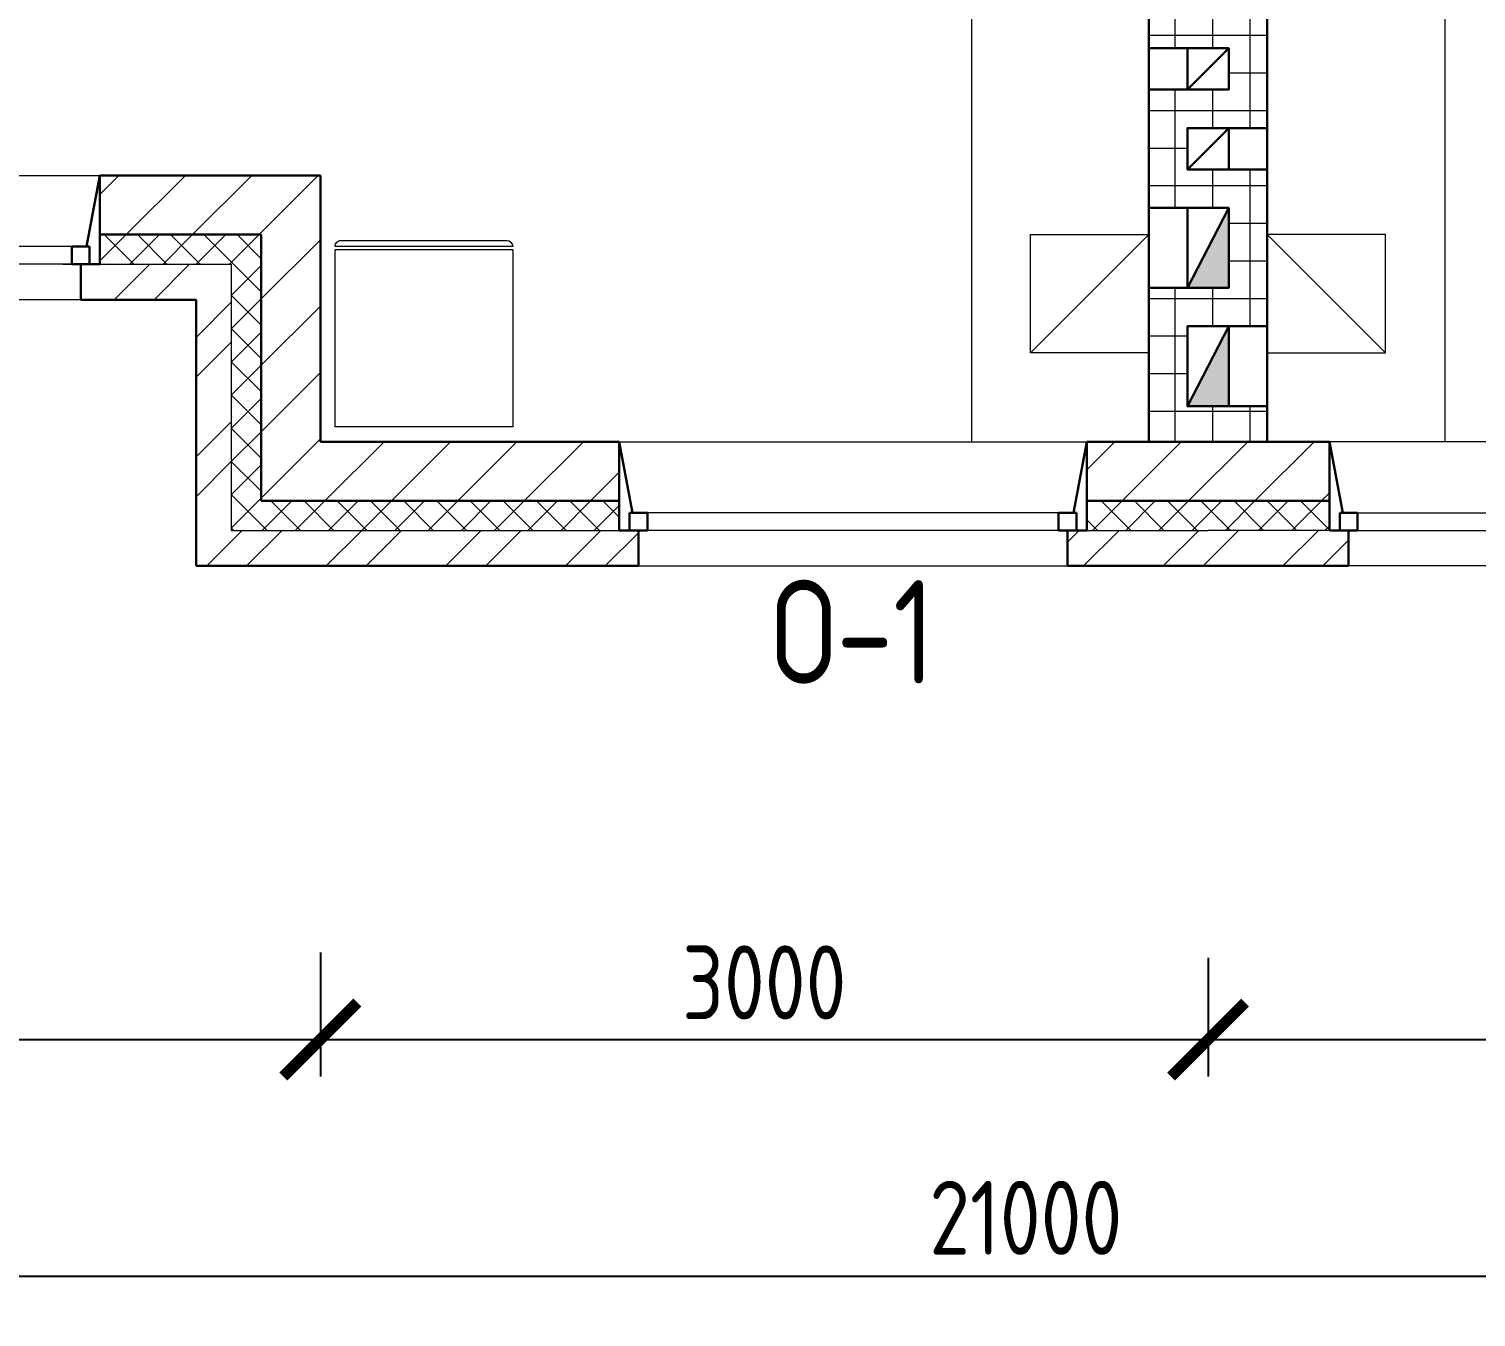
# Model space of a CAD drawing. Header units: millimetres. Extents: x -56498 to 234605, y -296269 to -29969.
# Drawn here: x 80597 to 85488, y -228669 to -224315 of the extents above; entities that cross this region are included whole.
import ezdxf
from ezdxf.enums import TextEntityAlignment as Align

# ---------------------------------------------------------------- set-up
doc = ezdxf.new("R2010")
doc.units = ezdxf.units.MM
doc.header["$LTSCALE"] = 100
doc.header["$PDMODE"] = 35
for name, color, linetype, lineweight in [('0.3', 7, 'Continuous', 30), ('Примітки 0.09', 200, 'Continuous', 9), ('Розміри 0.09', 5, 'Continuous', 9), ('Сантехніка 0.18', 92, 'Continuous', 18), ('Тонкі 0.18', 142, 'Continuous', 18), ('Штрихування 0.09', 253, 'Continuous', 9)]:
    doc.layers.add(name, color=color, linetype=linetype, lineweight=lineweight)
doc.styles.add('GOST 2.304', font='CS_Gost2304.shx')
doc.styles.add('SPDS', font='SPDS.shx', dxfattribs={"width": 0.9})
doc.dimstyles.new('SPDS', dxfattribs={"dimscale": 100, "dimtxt": 2.5, "dimasz": 2.5, "dimexe": 1.25, "dimexo": 0.625, "dimtad": 1, "dimrnd": 0.001, "dimtxsty": 'GOST 2.304', "dimblk": 'ARCHTICK', "dimcen": 2.5, "dimdle": 2, "dimadec": 0, "dimazin": 2, "dimtfac": 0.75, "dimtmove": 1, "dimatfit": 3, "dimfxl": 0, "dimtolj": 1, "dimarcsym": 0})
pattern_1 = [(45, (-1000, -118800), (-112.2532, 112.2532), [])]
pattern_2 = [(45, (-1000, -118800), (-56.1266, 56.1266), []), (135, (-1000, -118800), (-56.1266, -56.1266), [])]
pattern_3 = [(45, (-1000, -118800), (-202.05576, 202.05576), []), (45, (-865.3, -118800), (-202.05576, 202.05576), [])]

# ---------------------------------------------------------------- blocks, each defined once
blk = doc.blocks.new('s_48')
for p, q in [((0, 300), (0, -300)), ((600, 300), (0, 300)), ((600, -300), (600, 300)), ((610, 300), (610, -300)), ((610, 300), (610, 300)), ((630, -280), (630, 280)), ((0, -300), (600, -300)), ((610, -300), (610, -300))]:
    blk.add_line(p, q)
for centre, start, end in [((610, 280), 0, 90), ((610, -280), 270, 0)]:
    blk.add_arc(centre, 20, start, end)
blk = doc.blocks.new('_ArchTick')
at = {"color": 0, "linetype": 'ByBlock', "const_width": 0.15}
blk.add_lwpolyline([(-0.5, -0.5), (0.5, 0.5)], dxfattribs=at)
blk = doc.blocks.new('*D338')
at = {"layer": 'Defpoints', "color": 0, "transparency": 16777216}
for p in [(75182.3, -227174.4), (81582.3, -227373.6), (81582.3, -227730.4)]:
    blk.add_point(p, dxfattribs=at)
at = {"layer": 'Розміри 0.09', "color": 0, "lineweight": -2, "transparency": 16777216}
for p, q in [((75182.3, -227236.9), (75182.3, -227855.4)), ((81582.3, -227436.1), (81582.3, -227855.4)), ((74982.3, -227730.4), (81782.3, -227730.4))]:
    blk.add_line(p, q, dxfattribs=at)
at = {"layer": 'Розміри 0.09', "color": 0, "lineweight": -2, "transparency": 16777216, "xscale": 250, "yscale": 250, "zscale": 250, "rotation": 180}
blk.add_blockref('_ArchTick', (75182.3, -227730.4), dxfattribs=at)
at = {"layer": 'Розміри 0.09', "color": 0, "lineweight": -2, "transparency": 16777216, "xscale": 250, "yscale": 250, "zscale": 250}
blk.add_blockref('_ArchTick', (81582.3, -227730.4), dxfattribs=at)
at = {"layer": 'Розміри 0.09', "color": 0, "transparency": 16777216, "insert": (78382.3, -227535.6), "char_height": 250, "attachment_point": 5, "style": 'GOST 2.304'}
blk.add_mtext('\\A1;6400', dxfattribs=at)
blk = doc.blocks.new('*D339')
at = {"layer": 'Defpoints', "color": 0, "transparency": 16777216}
for p in [(81582.3, -227373.6), (84582.3, -227392.6), (84582.3, -227730.4)]:
    blk.add_point(p, dxfattribs=at)
at = {"layer": 'Розміри 0.09', "color": 0, "lineweight": -2, "transparency": 16777216}
for p, q in [((81582.3, -227436.1), (81582.3, -227855.4)), ((84582.3, -227455.1), (84582.3, -227855.4)), ((81382.3, -227730.4), (84782.3, -227730.4))]:
    blk.add_line(p, q, dxfattribs=at)
at = {"layer": 'Розміри 0.09', "color": 0, "lineweight": -2, "transparency": 16777216, "xscale": 250, "yscale": 250, "zscale": 250, "rotation": 180}
blk.add_blockref('_ArchTick', (81582.3, -227730.4), dxfattribs=at)
at = {"layer": 'Розміри 0.09', "color": 0, "lineweight": -2, "transparency": 16777216, "xscale": 250, "yscale": 250, "zscale": 250}
blk.add_blockref('_ArchTick', (84582.3, -227730.4), dxfattribs=at)
at = {"layer": 'Розміри 0.09', "color": 0, "transparency": 16777216, "insert": (83082.3, -227537.7), "char_height": 250, "attachment_point": 5, "style": 'GOST 2.304'}
blk.add_mtext('\\A1;3000', dxfattribs=at)
blk = doc.blocks.new('*D340')
at = {"layer": 'Defpoints', "color": 0, "transparency": 16777216}
for p in [(84582.3, -227392.6), (87582.3, -227373.6), (87582.3, -227730.4)]:
    blk.add_point(p, dxfattribs=at)
at = {"layer": 'Розміри 0.09', "color": 0, "lineweight": -2, "transparency": 16777216}
for p, q in [((84582.3, -227455.1), (84582.3, -227855.4)), ((87582.3, -227436.1), (87582.3, -227855.4)), ((84382.3, -227730.4), (87782.3, -227730.4))]:
    blk.add_line(p, q, dxfattribs=at)
at = {"layer": 'Розміри 0.09', "color": 0, "lineweight": -2, "transparency": 16777216, "xscale": 250, "yscale": 250, "zscale": 250, "rotation": 180}
blk.add_blockref('_ArchTick', (84582.3, -227730.4), dxfattribs=at)
at = {"layer": 'Розміри 0.09', "color": 0, "lineweight": -2, "transparency": 16777216, "xscale": 250, "yscale": 250, "zscale": 250}
blk.add_blockref('_ArchTick', (87582.3, -227730.4), dxfattribs=at)
at = {"layer": 'Розміри 0.09', "color": 0, "transparency": 16777216, "insert": (86082.3, -227537.7), "char_height": 250, "attachment_point": 5, "style": 'GOST 2.304'}
blk.add_mtext('\\A1;3000', dxfattribs=at)
blk = doc.blocks.new('*D343')
at = {"layer": 'Defpoints', "color": 0, "transparency": 16777216}
for p in [(74082.3, -227730.4), (95082.3, -227730.4), (95082.3, -228530.4)]:
    blk.add_point(p, dxfattribs=at)
at = {"layer": 'Розміри 0.09', "color": 0, "lineweight": -2, "transparency": 16777216}
for p, q in [((74082.3, -227792.9), (74082.3, -228655.4)), ((95082.3, -227792.9), (95082.3, -228655.4)), ((73882.3, -228530.4), (95282.3, -228530.4))]:
    blk.add_line(p, q, dxfattribs=at)
at = {"layer": 'Розміри 0.09', "color": 0, "lineweight": -2, "transparency": 16777216, "xscale": 250, "yscale": 250, "zscale": 250, "rotation": 180}
blk.add_blockref('_ArchTick', (74082.3, -228530.4), dxfattribs=at)
at = {"layer": 'Розміри 0.09', "color": 0, "lineweight": -2, "transparency": 16777216, "xscale": 250, "yscale": 250, "zscale": 250}
blk.add_blockref('_ArchTick', (95082.3, -228530.4), dxfattribs=at)
at = {"layer": 'Розміри 0.09', "color": 0, "transparency": 16777216, "insert": (83966.4, -228333.2), "char_height": 250, "attachment_point": 5, "style": 'GOST 2.304'}
blk.add_mtext('\\A1;21000', dxfattribs=at)

msp = doc.modelspace()

# ---------------------------------------------------------------- hatches: boundary and pattern name
at = {"layer": '0.3'}
h = msp.add_hatch(color=256, dxfattribs=at)
h.paths.add_polyline_path([(84652.29, -224920.359), (84582.29, -225055.359), (84582.29, -225190.359), (84652.29, -225190.359)])
h.paths.add_polyline_path([(84582.29, -225055.359), (84512.29, -225190.359), (84582.29, -225190.359)])
h = msp.add_hatch(color=256, dxfattribs=at)
h.paths.add_polyline_path([(84652.29, -225320.359), (84582.29, -225455.359), (84582.29, -225590.359), (84652.29, -225590.359)])
h.paths.add_polyline_path([(84582.29, -225455.359), (84512.29, -225590.359), (84582.29, -225590.359)])
at = {"layer": 'Штрихування 0.09'}
h = msp.add_hatch(dxfattribs=at)
h.set_pattern_fill('NET', color=256, scale=40, style=0)
h.set_pattern_definition([(0, (-1000, -118800), (0, 127), []), (90, (-1000, -118800), (-127, 8e-15), [])])
h.paths.add_polyline_path([(84782.29, -224250.359), (84652.29, -224250.359), (84512.29, -224250.359), (84512.29, -224110.359), (84652.29, -224110.359), (84782.29, -224110.359), (84782.29, -223590.359), (84382.29, -223590.359), (84382.29, -223840.359), (84512.29, -223840.359), (84652.29, -223840.359), (84652.29, -223980.359), (84512.29, -223980.359), (84382.29, -223980.359), (84382.29, -224380.359), (84512.29, -224380.359), (84652.29, -224380.359), (84652.29, -224520.359), (84512.29, -224520.359), (84382.29, -224520.359), (84382.29, -224920.359), (84512.29, -224920.359), (84652.29, -224920.359), (84652.29, -225190.359), (84512.29, -225190.359), (84382.29, -225190.359), (84382.29, -225410.359), (84382.29, -225710.359), (84782.29, -225710.359), (84782.29, -225590.359), (84652.29, -225590.359), (84512.29, -225590.359), (84512.29, -225320.359), (84652.29, -225320.359), (84782.29, -225320.359), (84782.29, -225010.359), (84782.29, -224790.359), (84652.29, -224790.359), (84512.29, -224790.359), (84512.29, -224650.359), (84652.29, -224650.359), (84782.29, -224650.359)])
h = msp.add_hatch(dxfattribs=at)
h.set_pattern_fill('ANSI31', color=256, scale=50, style=0)
h.set_pattern_definition(pattern_1)
h.paths.add_polyline_path([(81582.29, -224810.359), (80837.29, -224810.359), (80837.29, -225010.359), (81382.29, -225010.359), (81382.29, -225910.359), (82592.291, -225910.359), (82592.291, -225710.359), (81582.29, -225710.359)])
h = msp.add_hatch(dxfattribs=at)
h.set_pattern_fill('ANSI37', color=256, scale=25, style=0)
h.set_pattern_definition(pattern_2)
h.paths.add_polyline_path([(82592.291, -225910.359), (81382.29, -225910.359), (81382.29, -225010.359), (80837.29, -225010.359), (80837.29, -225110.359), (81282.29, -225110.359), (81282.29, -226010.359), (82592.291, -226010.359)])
h = msp.add_hatch(dxfattribs=at)
h.set_pattern_fill('ANSI32', color=256, scale=30, style=0)
h.set_pattern_definition(pattern_3)
h.paths.add_polyline_path([(82657.291, -226010.359), (82627.291, -226010.359), (82592.291, -226010.359), (81282.29, -226010.359), (81282.29, -225110.359), (80772.29, -225110.359), (80772.29, -225230.359), (81162.29, -225230.359), (81162.29, -226130.359), (82657.291, -226130.359)])
h = msp.add_hatch(dxfattribs=at)
h.set_pattern_fill('ANSI31', color=256, scale=50, style=0)
h.set_pattern_definition(pattern_1)
h.paths.add_polyline_path([(84992.29, -225710.359), (84782.29, -225710.359), (84382.29, -225710.359), (84172.291, -225710.359), (84172.291, -225910.359), (84582.29, -225910.359), (84992.29, -225910.359)])
h = msp.add_hatch(dxfattribs=at)
h.set_pattern_fill('ANSI37', color=256, scale=25, style=0)
h.set_pattern_definition(pattern_2)
h.paths.add_polyline_path([(84992.29, -225910.359), (84582.29, -225910.359), (84172.291, -225910.359), (84172.291, -226010.359), (84582.29, -226010.359), (84992.29, -226010.359)])
h = msp.add_hatch(dxfattribs=at)
h.set_pattern_fill('ANSI32', color=256, scale=30, style=0)
h.set_pattern_definition(pattern_3)
h.paths.add_polyline_path([(85057.29, -226010.359), (85027.29, -226010.359), (84992.29, -226010.359), (84582.29, -226010.359), (84107.291, -226010.359), (84107.291, -226130.359), (84582.29, -226130.359), (85057.29, -226130.359)])

# ---------------------------------------------------------------- linework, layer by layer
at = {"layer": '0.3'}
for p, q in [((84382.29, -218910.359), (84382.29, -225710.359)), ((84782.29, -218910.359), (84782.29, -225710.359)), ((84382.29, -224380.359), (84512.29, -224380.359)), ((84382.29, -224520.359), (84512.29, -224520.359)), ((84652.29, -224650.359), (84782.29, -224650.359)), ((80792.29, -225050.359), (80837.29, -224810.359)), ((80837.29, -224810.359), (81582.29, -224810.359)), ((80837.29, -224810.359), (80837.29, -225110.359)), ((81582.29, -225710.359), (81582.29, -224810.359)), ((84652.29, -224790.359), (84782.29, -224790.359)), ((84382.29, -224920.359), (84512.29, -224920.359)), ((80837.29, -225010.359), (81382.29, -225010.359)), ((81382.29, -225910.359), (81382.29, -225010.359)), ((80772.29, -225230.359), (80772.29, -225110.359)), ((80837.29, -225110.359), (80772.29, -225110.359)), ((84382.29, -225190.359), (84512.29, -225190.359)), ((80772.29, -225230.359), (81162.29, -225230.359)), ((81162.29, -226130.359), (81162.29, -225230.359)), ((84652.29, -225320.359), (84782.29, -225320.359)), ((84652.29, -225590.359), (84782.29, -225590.359)), ((81582.29, -225710.359), (82592.291, -225710.359)), ((82592.291, -225710.359), (82592.291, -226010.359)), ((82637.291, -225950.359), (82592.291, -225710.359)), ((84127.291, -225950.359), (84172.291, -225710.359)), ((84172.291, -225710.359), (84172.291, -226010.359)), ((84172.316, -225710.359), (84382.29, -225710.359)), ((84382.29, -225710.359), (84782.29, -225710.359)), ((84992.29, -225710.359), (84782.29, -225710.359)), ((84992.29, -225710.359), (84992.29, -226010.359)), ((85037.29, -225950.359), (84992.29, -225710.359)), ((81382.29, -225910.359), (82592.291, -225910.359)), ((84172.316, -225910.359), (84582.29, -225910.359)), ((84992.29, -225910.359), (84582.29, -225910.359)), ((82592.291, -226010.359), (82657.291, -226010.359)), ((82657.291, -226130.359), (82657.291, -226010.359)), ((84107.291, -226130.359), (84107.291, -226010.359)), ((84172.291, -226010.359), (84107.291, -226010.359)), ((84992.29, -226010.359), (85057.29, -226010.359)), ((85057.29, -226130.359), (85057.29, -226010.359)), ((81162.29, -226130.359), (82657.291, -226130.359)), ((84107.291, -226130.359), (84582.29, -226130.359)), ((85057.29, -226130.359), (84582.29, -226130.359))]:
    msp.add_line(p, q, dxfattribs=at)
for points in [[(84652.29, -224380.359), (84652.29, -224520.359), (84512.29, -224520.359), (84652.29, -224380.359), (84512.29, -224380.359), (84512.29, -224520.359)], [(84652.29, -224650.359), (84652.29, -224790.359), (84512.29, -224790.359), (84652.29, -224650.359), (84512.29, -224650.359), (84512.29, -224790.359)], [(84652.29, -224920.359), (84652.29, -225190.359), (84512.29, -225190.359), (84652.29, -224920.359), (84512.29, -224920.359), (84512.29, -225190.359)], [(84652.29, -225320.359), (84652.29, -225590.359), (84512.29, -225590.359), (84652.29, -225320.359), (84512.29, -225320.359), (84512.29, -225590.359)]]:
    msp.add_lwpolyline(points, dxfattribs=at)
for points in [[(80802.29, -225050.359), (80802.29, -225110.359), (80742.29, -225110.359), (80742.29, -225050.359)], [(82627.291, -225950.359), (82627.291, -226010.359), (82687.291, -226010.359), (82687.291, -225950.359)], [(84137.291, -225950.359), (84137.291, -226010.359), (84077.291, -226010.359), (84077.291, -225950.359)], [(85027.29, -225950.359), (85027.29, -226010.359), (85087.29, -226010.359), (85087.29, -225950.359)]]:
    msp.add_lwpolyline(points, close=True, dxfattribs=at)
at = {"layer": 'Тонкі 0.18'}
for p, q in [((79257.29, -224810.359), (80837.29, -224810.359)), ((80742.29, -225050.359), (79352.29, -225050.359)), ((80742.29, -225110.359), (79352.29, -225110.359)), ((80712.29, -225110.359), (81282.29, -225110.359)), ((81282.29, -226010.359), (81282.29, -225110.359)), ((80772.29, -225230.359), (79322.29, -225230.359)), ((82592.291, -225710.359), (84172.291, -225710.359)), ((86572.29, -225710.359), (84992.29, -225710.359)), ((84077.291, -225950.359), (82687.291, -225950.359)), ((85087.29, -225950.359), (86477.29, -225950.359)), ((81282.29, -226010.359), (82592.291, -226010.359)), ((84077.291, -226010.359), (82687.291, -226010.359)), ((84077.291, -226010.359), (84582.29, -226010.359)), ((85087.29, -226010.359), (84582.29, -226010.359)), ((85087.29, -226010.359), (86477.29, -226010.359)), ((82657.291, -226130.359), (84107.291, -226130.359)), ((86507.29, -226130.359), (85057.29, -226130.359))]:
    msp.add_line(p, q, dxfattribs=at)
at = {"layer": 'Штрихування 0.09'}
for p, q in [((85382.29, -222470.329), (85382.29, -225710.359)), ((83782.29, -222720.359), (83782.29, -225710.359))]:
    msp.add_line(p, q, dxfattribs=at)
for points in [[(84382.29, -225010.359), (83982.29, -225410.359), (83982.29, -225010.359), (84382.29, -225010.359), (84382.29, -225410.359), (83982.29, -225410.359)], [(84782.29, -225010.359), (85182.29, -225410.359), (85182.29, -225010.359), (84782.29, -225010.359), (84782.29, -225410.359), (85182.29, -225410.359)]]:
    msp.add_lwpolyline(points, dxfattribs=at)

# ---------------------------------------------------------------- block references
at = {"layer": 'Сантехніка 0.18', "ltscale": 100, "xscale": -1, "rotation": 270}
msp.add_blockref('s_48', (81932.29, -225660.359), dxfattribs=at)

# ---------------------------------------------------------------- texts
at = {"layer": 'Примітки 0.09', "style": 'SPDS'}
msp.add_text('О-1', height=350, dxfattribs=at).set_placement((83382.291, -226528.069), align=Align.CENTER)

# ---------------------------------------------------------------- dimensions: what is measured, and where the dimension line sits
at = {"layer": 'Розміри 0.09'}
for base, p1, p2, picture, middle in [((81582.29, -227730.359), (75182.29, -227174.421), (81582.29, -227373.62), '*D338', (78382.29, -227535.624)), ((84582.29, -227730.359), (81582.29, -227373.62), (84582.29, -227392.578), '*D339', (83082.29, -227537.681)), ((87582.29, -227730.359), (84582.29, -227392.578), (87582.29, -227373.62), '*D340', (86082.29, -227537.681))]:
    dim = msp.add_linear_dim(base=base, p1=p1, p2=p2, dimstyle='SPDS', override={"dimlfac": 1, "dimtxsty": 'GOST 2.304', "dimblk1": 'ArchTick', "dimblk2": 'ArchTick', "dimsah": 1, "dimtolj": 1}, dxfattribs=at)
    dim.commit()
    dim.dimension.update_dxf_attribs({"geometry": picture, "text_midpoint": middle})
dim = msp.add_linear_dim(base=(95082.29, -228530.359), p1=(74082.29, -227730.359), p2=(95082.29, -227730.359), dimstyle='SPDS', override={"dimlfac": 1, "dimtxsty": 'GOST 2.304', "dimblk1": 'ArchTick', "dimblk2": 'ArchTick', "dimsah": 1, "dimtolj": 1}, dxfattribs=at)
dim.commit()
dim.dimension.update_dxf_attribs({"geometry": '*D343', "text_midpoint": (83966.415, -228530.359), "dimtype": 160})

doc.saveas('drawing.dxf')
